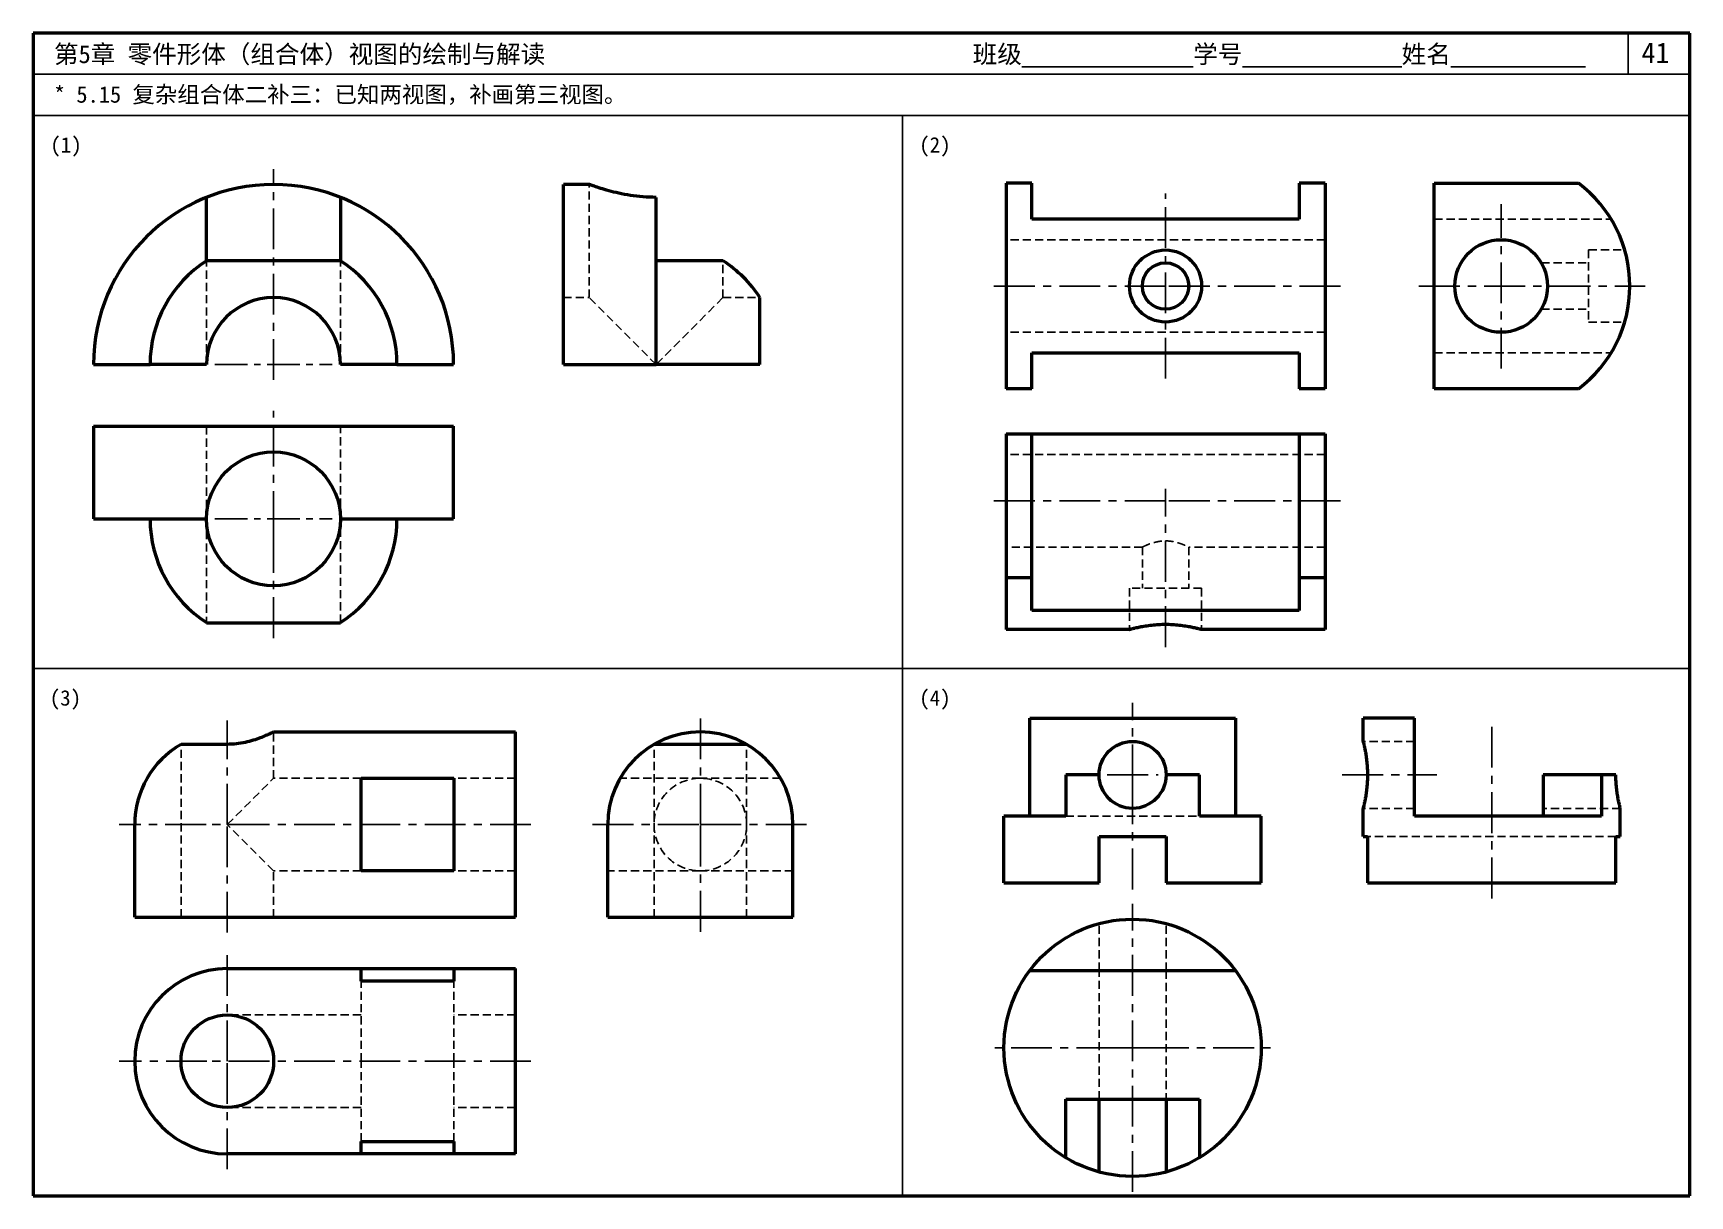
# Model space of a CAD drawing. Header units: millimetres. Extents: x 0 to 322, y 0 to 226.
import ezdxf

# ---------------------------------------------------------------- set-up
doc = ezdxf.new("R2010")
doc.units = ezdxf.units.MM
doc.header["$LTSCALE"] = 0.25
doc.linetypes.add('CENTER', pattern=[50.8, 31.75, -6.35, 6.35, -6.35])
doc.linetypes.add('HIDDEN', pattern=[9.525, 6.35, -3.175])
for name, color, linetype in [('点画线层', 7, 'CENTER'), ('答案', 1, 'Continuous'), ('虚线层', 7, 'HIDDEN')]:
    doc.layers.add(name, color=color, linetype=linetype)
doc.layers.add('粗实线层', color=7, linetype='Continuous', lineweight=50)
doc.styles.add('宋体', font='SimSun.ttf', dxfattribs={"height": 3.5})

msp = doc.modelspace()

# ---------------------------------------------------------------- linework, layer by layer
at = {"lineweight": 50}
for p, q in [((322, 226), (0, 226)), ((0, 226), (0, 0)), ((322, 0), (322, 226)), ((0, 0), (322, 0))]:
    msp.add_line(p, q, dxfattribs=at)
for p, q in [((310, 218), (310, 226)), ((322, 218), (0, 218)), ((322, 210), (0, 210)), ((169, 210), (169, 0)), ((0, 102.5), (322, 102.5))]:
    msp.add_line(p, q)
at = {"layer": '点画线层'}
for p, q in [((46.72, 158.59), (46.72, 199.59)), ((220.09, 158.85), (220.09, 194.85)), ((285.33, 160.8), (285.33, 192.76)), ((220.09, 176.85), (186.09, 176.85)), ((254.09, 176.85), (220.09, 176.85)), ((269.33, 176.85), (313.33, 176.85)), ((46.72, 129.05), (46.72, 152.59)), ((46.72, 108.41), (46.72, 129.05)), ((213.69, 79.77), (213.69, 95.82)), ((37.74, 72.17), (37.74, 92.39)), ((208.75, 81.82), (218.64, 81.82)), ((213.69, 59.56), (213.69, 79.77)), ((33.6, 72.17), (16.74, 72.17)), ((96.74, 72.17), (33.6, 72.17)), ((37.74, 51.17), (37.74, 72.17)), ((213.69, 0.78), (213.69, 56.78)), ((37.74, 26.17), (37.74, 47.17)), ((33.79, 26.17), (16.74, 26.17)), ((96.74, 26.17), (33.79, 26.17)), ((37.74, 5.17), (37.74, 26.17)), ((210.71, 28.78), (185.69, 28.78)), ((210.71, 28.78), (216.68, 28.78)), ((216.68, 28.78), (241.69, 28.78))]:
    msp.add_line(p, q, dxfattribs=at)
at = {"layer": '点画线层', "ltscale": 0.8}
for p, q in [((35.31, 161.59), (58.13, 161.59)), ((35.31, 131.59), (58.13, 131.59))]:
    msp.add_line(p, q, dxfattribs=at)
at = {"layer": '答案', "lineweight": 50}
for p, q in [((103.08, 161.59), (103.08, 196.59)), ((108.08, 196.59), (103.08, 196.59)), ((121.08, 161.59), (121.08, 194.08)), ((134.08, 181.76), (121.08, 181.76)), ((141.26, 161.59), (141.26, 174.59)), ((103.08, 161.59), (121.08, 161.59)), ((141.26, 161.59), (121.08, 161.59)), ((189.09, 148.1), (189.09, 110.1)), ((189.09, 148.1), (251.09, 148.1)), ((194.09, 113.75), (194.09, 148.1)), ((246.09, 148.1), (246.09, 113.75)), ((251.09, 148.1), (251.09, 110.1)), ((194.09, 120.1), (189.09, 120.1)), ((251.09, 120.1), (246.09, 120.1)), ((246.09, 113.75), (194.09, 113.75)), ((213.09, 110.1), (189.09, 110.1)), ((251.09, 110.1), (227.09, 110.1)), ((268.48, 92.82), (258.48, 92.82)), ((258.48, 88.32), (258.48, 92.82)), ((268.48, 73.82), (268.48, 92.82)), ((138.68, 87.76), (120.68, 87.76)), ((293.48, 81.82), (293.48, 73.82)), ((304.84, 81.82), (293.48, 81.82)), ((304.84, 81.82), (304.84, 73.82)), ((307.62, 81.82), (304.84, 81.82)), ((258.48, 69.82), (258.48, 75.32)), ((308.48, 69.82), (308.48, 75.32)), ((111.68, 54.17), (111.68, 72.17)), ((147.68, 54.17), (147.68, 72.17)), ((304.84, 73.82), (268.48, 73.82)), ((258.48, 69.82), (259.34, 69.82)), ((259.34, 69.82), (259.34, 60.82)), ((307.62, 69.82), (308.48, 69.82)), ((307.62, 60.82), (307.62, 69.82)), ((259.34, 60.82), (307.62, 60.82)), ((111.68, 54.17), (147.68, 54.17))]:
    msp.add_line(p, q, dxfattribs=at)
at = {"layer": '答案', "linetype": 'HIDDEN'}
for p, q in [((108.08, 174.59), (108.08, 196.59)), ((134.08, 174.59), (134.08, 181.76)), ((103.08, 174.59), (108.08, 174.59)), ((121.08, 161.59), (108.08, 174.59)), ((134.08, 174.59), (121.08, 161.59)), ((134.08, 174.59), (141.26, 174.59)), ((251.09, 144.1), (189.09, 144.1)), ((215.59, 126.1), (189.09, 126.1)), ((215.59, 126.1), (215.59, 118.1)), ((251.09, 126.1), (224.59, 126.1)), ((224.59, 126.1), (224.59, 118.1)), ((227.09, 118.1), (213.09, 118.1)), ((213.09, 118.1), (213.09, 110.1)), ((227.09, 118.1), (227.09, 110.1)), ((120.68, 54.17), (120.68, 87.76)), ((138.68, 54.17), (138.68, 87.76)), ((268.48, 88.32), (258.48, 88.32)), ((129.68, 81.17), (114.09, 81.17)), ((145.27, 81.17), (129.68, 81.17)), ((268.48, 75.32), (258.48, 75.32)), ((308.48, 75.32), (293.48, 75.32)), ((307.62, 69.82), (259.34, 69.82)), ((129.68, 63.17), (111.68, 63.17)), ((147.68, 63.17), (129.68, 63.17))]:
    msp.add_line(p, q, dxfattribs=at)
at = {"layer": '答案', "linetype": 'CENTER'}
for p, q in [((220.09, 106.67), (220.09, 137.44)), ((220.09, 135.1), (186.09, 135.1)), ((254.09, 135.1), (220.09, 135.1)), ((129.68, 72.17), (129.68, 93.05)), ((283.48, 57.83), (283.48, 91.28)), ((254.43, 81.82), (272.84, 81.82)), ((108.73, 72.17), (129.68, 72.17)), ((129.68, 51.34), (129.68, 72.17)), ((129.68, 72.17), (150.66, 72.17))]:
    msp.add_line(p, q, dxfattribs=at)
at = {"layer": '答案', "lineweight": 50}
for centre, radius, start, end in [((121.08, 161.59), 24, 32.7972, 57.2028), ((129.68, 72.17), 18, 0, 180)]:
    msp.add_arc(centre, radius, start, end, dxfattribs=at)
at = {"layer": '答案', "linetype": 'HIDDEN'}
for start, end in [(0, 180), (180, 0)]:
    msp.add_arc((129.68, 72.17), 9, start, end, dxfattribs=at)
at = {"layer": '答案', "lineweight": 50}
for points, knots in [([(121.08, 194.08), (120.26, 194.08), (119.41, 194.12), (117.72, 194.25), (116.88, 194.34), (115.29, 194.59), (114.52, 194.73), (113.11, 195.04), (112.46, 195.2), (111.32, 195.51), (110.78, 195.67), (109.83, 195.97), (109.41, 196.11), (108.75, 196.34), (108.49, 196.44), (108.16, 196.56), (108.08, 196.59), (108.08, 196.59)], [-39.589844, -39.589844, -39.589844, -39.589844, -37.114569, -37.114569, -34.639294, -34.639294, -32.164019, -32.164019, -29.688744, -29.688744, -27.215289, -27.215289, -24.741833, -24.741833, -22.268377, -22.268377, -19.794922, -19.794922, -19.794922, -19.794922]), ([(213.09, 110.1), (213.09, 110.1), (213.13, 110.11), (213.31, 110.16), (213.44, 110.2), (213.8, 110.29), (214.02, 110.35), (214.54, 110.47), (214.83, 110.53), (215.45, 110.66), (215.8, 110.72), (216.56, 110.84), (216.97, 110.9), (217.83, 111), (218.28, 111.04), (219.19, 111.09), (219.65, 111.1), (220.09, 111.1)], [31.825999, 31.825999, 31.825999, 31.825999, 33.151934, 33.151934, 34.477869, 34.477869, 35.803804, 35.803804, 37.129739, 37.129739, 38.45597, 38.45597, 39.782202, 39.782202, 41.108433, 41.108433, 42.434665, 42.434665, 42.434665, 42.434665]), ([(220.09, 111.1), (220.53, 111.1), (220.99, 111.09), (221.89, 111.04), (222.34, 111), (223.2, 110.9), (223.62, 110.84), (224.38, 110.72), (224.73, 110.66), (225.35, 110.53), (225.64, 110.47), (226.15, 110.35), (226.37, 110.29), (226.73, 110.2), (226.87, 110.16), (227.05, 110.11), (227.09, 110.1), (227.09, 110.1)], [0, 0, 0, 0, 1.326231, 1.326231, 2.652463, 2.652463, 3.978694, 3.978694, 5.304926, 5.304926, 6.630861, 6.630861, 7.956796, 7.956796, 9.282731, 9.282731, 10.608666, 10.608666, 10.608666, 10.608666]), ([(258.48, 88.32), (258.48, 88.32), (258.49, 88.28), (258.53, 88.11), (258.57, 87.99), (258.65, 87.66), (258.69, 87.45), (258.8, 86.97), (258.85, 86.7), (258.96, 86.13), (259.02, 85.8), (259.12, 85.1), (259.17, 84.71), (259.25, 83.91), (259.29, 83.49), (259.33, 82.65), (259.34, 82.23), (259.34, 81.82)], [29.528322, 29.528322, 29.528322, 29.528322, 30.758568, 30.758568, 31.988813, 31.988813, 33.219059, 33.219059, 34.449304, 34.449304, 35.679752, 35.679752, 36.9102, 36.9102, 38.140648, 38.140648, 39.371096, 39.371096, 39.371096, 39.371096]), ([(259.34, 81.82), (259.34, 81.41), (259.33, 80.99), (259.29, 80.14), (259.25, 79.73), (259.17, 78.93), (259.12, 78.54), (259.02, 77.84), (258.96, 77.51), (258.85, 76.94), (258.8, 76.67), (258.69, 76.19), (258.65, 75.98), (258.57, 75.65), (258.53, 75.52), (258.49, 75.36), (258.48, 75.32), (258.48, 75.32)], [0, 0, 0, 0, 1.230448, 1.230448, 2.460896, 2.460896, 3.691344, 3.691344, 4.921792, 4.921792, 6.152037, 6.152037, 7.382283, 7.382283, 8.612528, 8.612528, 9.842774, 9.842774, 9.842774, 9.842774]), ([(308.48, 75.32), (308.48, 75.32), (308.47, 75.36), (308.43, 75.52), (308.4, 75.65), (308.32, 75.98), (308.27, 76.19), (308.16, 76.67), (308.11, 76.94), (308, 77.51), (307.95, 77.84), (307.84, 78.54), (307.79, 78.93), (307.71, 79.73), (307.68, 80.14), (307.63, 80.99), (307.62, 81.41), (307.62, 81.82)], [29.528322, 29.528322, 29.528322, 29.528322, 30.758568, 30.758568, 31.988813, 31.988813, 33.219059, 33.219059, 34.449304, 34.449304, 35.679752, 35.679752, 36.9102, 36.9102, 38.140648, 38.140648, 39.371096, 39.371096, 39.371096, 39.371096])]:
    msp.add_open_spline(points, degree=3, knots=knots, dxfattribs=at)
at = {"layer": '答案', "linetype": 'HIDDEN'}
for points, knots in [([(215.59, 126.1), (215.59, 126.1), (215.62, 126.11), (215.73, 126.17), (215.82, 126.21), (216.05, 126.32), (216.2, 126.39), (216.52, 126.53), (216.71, 126.61), (217.1, 126.76), (217.33, 126.83), (217.81, 126.98), (218.08, 127.05), (218.63, 127.17), (218.92, 127.22), (219.5, 127.29), (219.8, 127.31), (220.09, 127.31)], [20.75709, 20.75709, 20.75709, 20.75709, 21.620788, 21.620788, 22.484486, 22.484486, 23.348185, 23.348185, 24.211883, 24.211883, 25.077942, 25.077942, 25.944001, 25.944001, 26.810061, 26.810061, 27.67612, 27.67612, 27.67612, 27.67612]), ([(220.09, 127.31), (220.38, 127.31), (220.67, 127.29), (221.26, 127.22), (221.55, 127.17), (222.1, 127.05), (222.36, 126.98), (222.85, 126.83), (223.07, 126.76), (223.47, 126.61), (223.65, 126.53), (223.98, 126.39), (224.12, 126.32), (224.36, 126.21), (224.44, 126.17), (224.56, 126.11), (224.59, 126.1), (224.59, 126.1)], [0, 0, 0, 0, 0.866059, 0.866059, 1.732118, 1.732118, 2.598178, 2.598178, 3.464237, 3.464237, 4.327935, 4.327935, 5.191633, 5.191633, 6.055332, 6.055332, 6.91903, 6.91903, 6.91903, 6.91903])]:
    msp.add_open_spline(points, degree=3, knots=knots, dxfattribs=at)
at = {"layer": '粗实线层'}
for p, q in [((189.09, 196.85), (189.09, 156.85)), ((194.09, 196.85), (189.09, 196.85)), ((194.09, 189.85), (194.09, 196.85)), ((251.09, 196.85), (246.09, 196.85)), ((246.09, 196.85), (246.09, 189.85)), ((251.09, 196.85), (251.09, 156.85)), ((272.33, 156.85), (272.33, 196.85)), ((272.33, 196.85), (300.33, 196.85)), ((33.72, 181.76), (33.72, 194.08)), ((59.72, 194.08), (59.72, 181.76)), ((246.09, 189.85), (194.09, 189.85)), ((59.72, 181.76), (33.72, 181.76)), ((11.72, 161.59), (22.72, 161.59)), ((33.72, 161.59), (22.72, 161.59)), ((70.72, 161.59), (59.72, 161.59)), ((70.72, 161.59), (81.72, 161.59)), ((194.09, 156.85), (194.09, 163.85)), ((194.09, 163.85), (246.09, 163.85)), ((246.09, 163.85), (246.09, 156.85)), ((194.09, 156.85), (189.09, 156.85)), ((251.09, 156.85), (246.09, 156.85)), ((300.33, 156.85), (272.33, 156.85)), ((11.72, 149.59), (11.72, 131.59)), ((11.72, 149.59), (81.72, 149.59)), ((81.72, 131.59), (81.72, 149.59)), ((11.72, 131.59), (33.72, 131.59)), ((59.72, 131.59), (81.72, 131.59)), ((33.72, 111.41), (59.72, 111.41)), ((46.74, 90.17), (93.74, 90.17)), ((93.74, 72.17), (93.74, 90.17)), ((193.69, 92.82), (233.69, 92.82)), ((193.69, 73.82), (193.69, 92.82)), ((233.69, 92.82), (233.69, 73.82)), ((37.74, 87.76), (28.74, 87.76)), ((63.74, 81.17), (81.74, 81.17)), ((63.74, 72.17), (63.74, 81.17)), ((81.74, 81.17), (81.74, 72.17)), ((200.69, 81.82), (200.69, 73.82)), ((207.19, 81.82), (200.69, 81.82)), ((226.69, 81.82), (220.19, 81.82)), ((226.69, 73.82), (226.69, 81.82)), ((19.74, 54.17), (19.74, 72.17)), ((63.74, 63.17), (63.74, 72.17)), ((81.74, 72.17), (81.74, 63.17)), ((93.74, 54.17), (93.74, 72.17)), ((200.69, 73.82), (188.69, 73.82)), ((188.69, 60.82), (188.69, 73.82)), ((238.69, 73.82), (226.69, 73.82)), ((238.69, 60.82), (238.69, 73.82)), ((207.19, 69.82), (220.19, 69.82)), ((207.19, 60.82), (207.19, 69.82)), ((220.19, 69.82), (220.19, 60.82)), ((81.74, 63.17), (63.74, 63.17)), ((188.69, 60.82), (207.19, 60.82)), ((220.19, 60.82), (238.69, 60.82)), ((19.74, 54.17), (37.74, 54.17)), ((37.74, 54.17), (93.74, 54.17)), ((37.74, 44.17), (63.74, 44.17)), ((63.74, 44.17), (81.74, 44.17)), ((63.74, 41.76), (63.74, 44.17)), ((81.74, 44.17), (93.74, 44.17)), ((81.74, 44.17), (81.74, 41.76)), ((93.74, 8.17), (93.74, 44.17)), ((193.69, 43.78), (233.69, 43.78)), ((81.74, 41.76), (63.74, 41.76)), ((200.69, 7.43), (200.69, 18.78)), ((200.69, 18.78), (207.19, 18.78)), ((207.19, 18.78), (220.19, 18.78)), ((207.19, 4.64), (207.19, 18.78)), ((220.19, 18.78), (226.69, 18.78)), ((220.19, 18.78), (220.19, 4.64)), ((226.69, 18.78), (226.69, 7.43)), ((63.74, 10.58), (81.74, 10.58)), ((63.74, 8.17), (63.74, 10.58)), ((81.74, 10.58), (81.74, 8.17)), ((63.74, 8.17), (37.74, 8.17)), ((81.74, 8.17), (63.74, 8.17)), ((93.74, 8.17), (81.74, 8.17))]:
    msp.add_line(p, q, dxfattribs=at)
for centre, radius in [((220.09, 176.85), 7), ((285.33, 176.85), 9), ((220.09, 176.85), 4.5), ((46.72, 131.59), 13), ((213.69, 81.82), 6.5), ((213.69, 28.78), 25), ((37.74, 26.17), 9)]:
    msp.add_circle(centre, radius, dxfattribs=at)
for centre, radius, start, end in [((46.72, 161.59), 35, 0, 180), ((285.33, 176.85), 25, 306.8699, 53.1301), ((46.72, 161.59), 24, 122.7972, 180), ((46.72, 161.59), 24, 0, 57.2028), ((46.72, 161.59), 13, 0, 180), ((46.72, 131.59), 24, 180, 237.2028), ((46.72, 131.59), 24, 302.7972, 0), ((37.74, 72.17), 18, 120, 180), ((37.74, 26.17), 18, 90, 270)]:
    msp.add_arc(centre, radius, start, end, dxfattribs=at)
msp.add_open_spline([(46.74, 90.17), (46.74, 90.17), (46.68, 90.14), (46.45, 90.03), (46.27, 89.94), (45.81, 89.72), (45.52, 89.59), (44.86, 89.31), (44.49, 89.16), (43.7, 88.86), (43.26, 88.7), (42.29, 88.4), (41.76, 88.26), (40.66, 88.02), (40.08, 87.92), (38.91, 87.79), (38.31, 87.76), (37.74, 87.76)], degree=3, knots=[-13.83806, -13.83806, -13.83806, -13.83806, -12.110663, -12.110663, -10.383267, -10.383267, -8.65587, -8.65587, -6.928474, -6.928474, -5.196355, -5.196355, -3.464237, -3.464237, -1.732118, -1.732118, 0, 0, 0, 0], dxfattribs=at)
at = {"layer": '虚线层'}
for p, q in [((272.33, 189.85), (306.68, 189.85)), ((251.09, 185.85), (189.09, 185.85)), ((302.33, 183.85), (302.33, 169.85)), ((302.33, 183.85), (309.33, 183.85)), ((33.72, 161.59), (33.72, 181.76)), ((59.72, 161.59), (59.72, 181.76)), ((293.12, 181.35), (302.33, 181.35)), ((293.12, 172.35), (302.33, 172.35)), ((251.09, 167.85), (189.09, 167.85)), ((302.33, 169.85), (309.33, 169.85)), ((272.33, 163.85), (306.68, 163.85)), ((33.72, 149.59), (33.72, 131.59)), ((59.72, 131.59), (59.72, 149.59)), ((33.72, 131.59), (33.72, 111.41)), ((59.72, 111.41), (59.72, 131.59)), ((46.74, 81.17), (46.74, 90.17)), ((28.74, 54.17), (28.74, 87.76)), ((37.74, 72.17), (46.74, 81.17)), ((63.74, 81.17), (46.74, 81.17)), ((93.74, 81.17), (81.74, 81.17)), ((46.74, 63.17), (37.74, 72.17)), ((200.69, 73.82), (226.69, 73.82)), ((46.74, 54.17), (46.74, 63.17)), ((63.74, 63.17), (46.74, 63.17)), ((93.74, 63.17), (81.74, 63.17)), ((207.19, 43.78), (207.19, 52.92)), ((220.19, 43.78), (220.19, 52.92)), ((207.19, 18.78), (207.19, 43.78)), ((220.19, 43.78), (220.19, 18.78)), ((63.74, 26.17), (63.74, 41.76)), ((81.74, 26.17), (81.74, 41.76)), ((63.74, 35.17), (37.74, 35.17)), ((93.74, 35.17), (81.74, 35.17)), ((63.74, 10.58), (63.74, 26.17)), ((81.74, 10.58), (81.74, 26.17)), ((63.74, 17.17), (37.74, 17.17)), ((93.74, 17.17), (81.74, 17.17))]:
    msp.add_line(p, q, dxfattribs=at)

# ---------------------------------------------------------------- texts
at = {"style": '宋体'}
for s, height, p in [('第5章 零件形体（组合体）视图的绘制与解读', 3.5, (4.05, 220.17)), ('班级%%U              %%U学号%%U             %%U姓名%%U           ', 3.5, (182.61, 220.17)), ('41', 4, (312.6, 220.17)), ('* 5.15 复杂组合体二补三：已知两视图，补画第三视图。', 3.2, (4.05, 212.48)), ('(1)', 3, (3.33, 202.79)), ('(2)', 3, (172.21, 202.79)), ('(3)', 3, (3.21, 95.29)), ('(4)', 3, (172.21, 95.29))]:
    msp.add_text(s, height=height, dxfattribs=at).set_placement(p)

doc.saveas('drawing.dxf')
